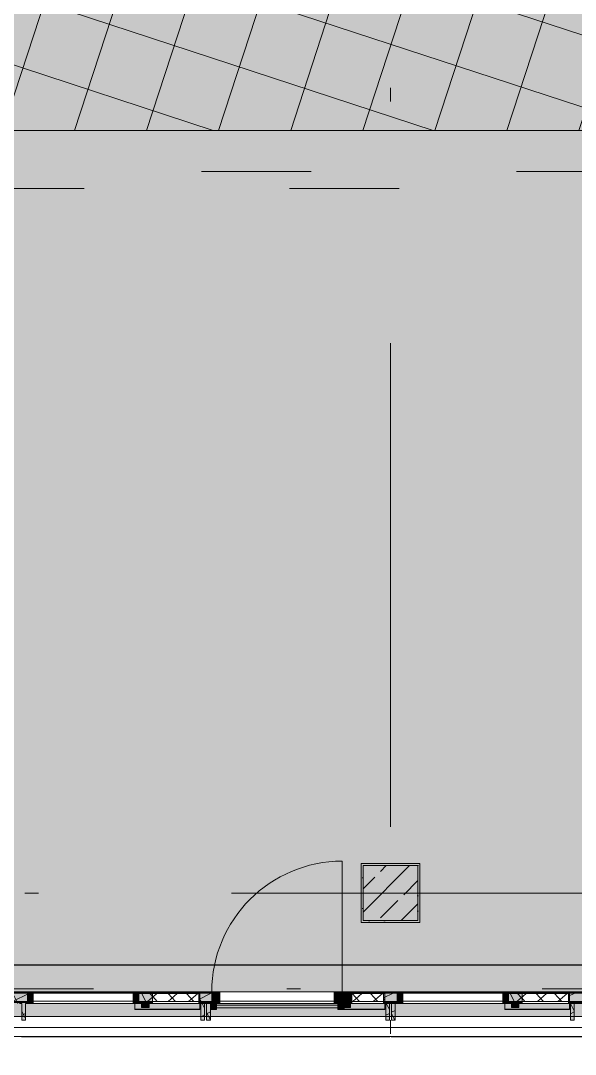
# Model space of a CAD drawing. Header units: metres. Extents: x 101 to 346, y 66 to 213.
# Drawn here: x 140.86 to 144.91, y 84.45 to 91.99 of the extents above; entities that cross this region are included whole.
import ezdxf

# ---------------------------------------------------------------- set-up
doc = ezdxf.new("R2010")
doc.units = ezdxf.units.M
doc.header["$MEASUREMENT"] = 0
for name, pattern in [('Strichlinie-über-Schnitt', [0.0023, 0.0008, -0.0015]), ('Strichlinie_ eng', [0.0023, 0.0015, -0.0008]), ('Strichpunktlinie', [0.006703, 0.003528, -0.001764, 0, -0.001411]), ('Wipeout_Contour', [1, 0, -1])]:
    doc.linetypes.add(name, pattern=pattern)
for name, color, linetype in [('00  Raster', 7, 'Continuous'), ('10  Fassade', 7, 'Continuous'), ('10  Fassade_Deckschraffur', 7, 'Continuous'), ('10  Fassade_Schnittschraffur', 7, 'Continuous'), ('10  Stützen', 7, 'Continuous'), ('10  Stützen_Schnittschraffur', 7, 'Continuous'), ('10  Wand Massiv_Deckschraffur', 7, 'Continuous'), ('10  Wand Massiv_Fenster', 7, 'Continuous'), ('20  Absturzsicherung', 7, 'Continuous'), ('Neubau_20  Boden Aufbauten', 7, 'Continuous'), ('Neubau_20  Boden Aufbauten_Deckschraffur', 7, 'Continuous'), ('Neubau_20  Wand Leichtbau', 7, 'Continuous')]:
    doc.layers.add(name, color=color, linetype=linetype)
pattern_1 = [(26.86749, (13.58792, 22.68427), (-0.07117876, 0.14049852), [0, -0.105, 0, -0.1575]), (91.86749, (13.92054, 22.57534), (0.15741635, 0.00513262), [0, -0.077, 0, -0.133])]
pattern_2 = [(41.86749, (13.479, 22.35165), (-0.06674101, 0.074469036), []), (131.86749, (13.479, 22.35165), (0.074469036, 0.06674101), [])]
pattern_3 = [(26.86749, (13.479, 22.35165), (-0.05423143, 0.10704649), []), (116.86749, (13.479, 22.35165), (0.10704649, 0.05423143), [])]

msp = doc.modelspace()

# ---------------------------------------------------------------- hatches: boundary and pattern name
at = {"layer": '10  Stützen_Schnittschraffur', "linetype": 'Continuous', "lineweight": 0, "true_color": 0xffffff}
h = msp.add_hatch(color=7, dxfattribs=at)
h.paths.add_polyline_path([(143.3404, 85.8419), (143.3404, 85.4119), (143.7704, 85.4119), (143.7704, 85.8419)])
h.paths.add_polyline_path([(143.3554, 85.8269), (143.7554, 85.8269), (143.7554, 85.4269), (143.3554, 85.4269)], flags=0)
at = {"layer": '10  Stützen_Schnittschraffur', "linetype": 'Continuous', "lineweight": 13, "true_color": 0x000100}
h = msp.add_hatch(dxfattribs=at)
h.set_pattern_fill('Gips_0008', color=98, style=0, pattern_type=2)
h.set_pattern_definition([(26.86749, (13.479, 22.351647), (-0.022596431, 0.044602705), [0, -0.05])])
h.paths.add_polyline_path([(143.3404, 85.8419), (143.3404, 85.4119), (143.7704, 85.4119), (143.7704, 85.8419)])
h.paths.add_polyline_path([(143.3554, 85.8269), (143.7554, 85.8269), (143.7554, 85.4269), (143.3554, 85.4269)], flags=0)
at = {"layer": '10  Stützen_Schnittschraffur', "linetype": 'Continuous', "lineweight": 0, "true_color": 0xffffff}
msp.add_hatch(color=7, dxfattribs=at).paths.add_polyline_path([(143.3554, 85.4269), (143.7554, 85.4269), (143.7554, 85.8269), (143.3554, 85.8269)])
at = {"layer": '10  Stützen_Schnittschraffur', "linetype": 'Continuous', "lineweight": 13, "true_color": 0x000100}
h = msp.add_hatch(dxfattribs=at)
h.set_pattern_fill('Beton__Stahlbeton_0008', color=98, style=0, pattern_type=2)
h.set_pattern_definition([(225, (143.35537, 85.8269), (-0.16971, 0.16971), []), (225, (143.27052, 85.91174), (-0.169706, 0.169706), [0.18, -0.06])])
h.paths.add_polyline_path([(143.3554, 85.4269), (143.7554, 85.4269), (143.7554, 85.8269), (143.3554, 85.8269)])
at = {"layer": 'Neubau_20  Boden Aufbauten_Deckschraffur', "linetype": 'Continuous', "lineweight": 50, "true_color": 0xefefef}
msp.add_hatch(color=7, dxfattribs=at).paths.add_polyline_path([(134.2254, 92.3919), (121.9554, 92.3919), (121.9554, 91.1919), (154.2379, 91.1919), (154.2379, 92.3919), (154.2379, 92.6919), (153.0379, 92.6919), (153.0379, 92.3919)])
at = {"layer": 'Neubau_20  Boden Aufbauten_Deckschraffur', "linetype": 'Continuous', "lineweight": 13, "true_color": 0x17c90e}
h = msp.add_hatch(dxfattribs=at)
h.set_pattern_fill('Verband__Quadrat__50x50__44', color=92, style=0, pattern_type=2)
h.set_pattern_definition([(341.8675, (13.479, 22.35165), (0.1556079, 0.4751696), []), (71.8675, (13.479, 22.35165), (-0.4751696, 0.1556079), [])])
h.paths.add_polyline_path([(134.2254, 92.3919), (121.9554, 92.3919), (121.9554, 91.1919), (154.2379, 91.1919), (154.2379, 92.3919), (154.2379, 92.6919), (153.0379, 92.6919), (153.0379, 92.3919)])
at = {"layer": 'Neubau_20  Boden Aufbauten_Deckschraffur', "linetype": 'Continuous', "lineweight": 50, "true_color": 0x9f9f9f}
msp.add_hatch(color=253, dxfattribs=at).paths.add_polyline_path([(121.9704, 91.1919), (121.9704, 90.8919), (154.2379, 90.8919), (154.2379, 91.1919), (131.3429, 91.1919), (128.1054, 91.1919)])
at = {"layer": 'Neubau_20  Boden Aufbauten_Deckschraffur', "linetype": 'Continuous', "lineweight": 18, "true_color": 0xefefef}
h = msp.add_hatch(dxfattribs=at)
h.set_pattern_fill('Mörtel_0008', style=0, pattern_type=2)
h.set_pattern_definition(pattern_1)
h.paths.add_polyline_path([(121.9704, 91.1919), (121.9704, 90.8919), (154.2379, 90.8919), (154.2379, 91.1919), (131.3429, 91.1919), (128.1054, 91.1919)])
at = {"layer": 'Neubau_20  Boden Aufbauten_Deckschraffur', "linetype": 'Continuous', "lineweight": 18, "true_color": 0xada092}
msp.add_hatch(color=253, dxfattribs=at).paths.add_polyline_path([(121.9704, 90.8919), (121.9704, 90.7919), (128.1054, 90.7919), (128.1054, 90.7669), (131.3429, 90.7669), (131.3429, 90.7919), (131.4679, 90.7919), (131.4679, 85.4119), (131.4304, 85.4119), (131.4304, 85.1018), (131.4679, 85.1018), (131.5641, 85.1018), (148.1904, 85.1018), (148.1904, 87.6069), (147.5904, 87.6069), (147.5904, 90.8769), (154.2379, 90.8769), (154.2379, 90.8919)])
at = {"layer": 'Neubau_20  Boden Aufbauten_Deckschraffur', "linetype": 'Continuous', "lineweight": 18}
h = msp.add_hatch(dxfattribs=at)
h.set_pattern_fill('Mörtel_0008', color=8, style=0, pattern_type=2)
h.set_pattern_definition(pattern_1)
h.paths.add_polyline_path([(121.9704, 90.8919), (121.9704, 90.7919), (128.1054, 90.7919), (128.1054, 90.7669), (131.3429, 90.7669), (131.3429, 90.7919), (131.4679, 90.7919), (131.4679, 85.4119), (131.4304, 85.4119), (131.4304, 85.1018), (131.4679, 85.1018), (131.5641, 85.1018), (148.1904, 85.1018), (148.1904, 87.6069), (147.5904, 87.6069), (147.5904, 90.8769), (154.2379, 90.8769), (154.2379, 90.8919)])

# ---------------------------------------------------------------- linework, layer by layer
at = {"layer": '00  Raster', "color": 7, "linetype": 'Strichpunktlinie', "lineweight": 13, "ltscale": 1000}
msp.add_line((101.5775, 85.6269), (159.1776, 85.6269), dxfattribs=at)
at = {"layer": '10  Stützen', "color": 7, "linetype": 'Continuous', "lineweight": 13, "ltscale": 1000, "flags": 128}
for points in [[(143.3404, 85.8419), (143.3404, 85.4119), (143.7704, 85.4119), (143.7704, 85.8419)], [(143.3554, 85.4269), (143.7554, 85.4269), (143.7554, 85.8269), (143.3554, 85.8269)]]:
    msp.add_lwpolyline(points, close=True, dxfattribs=at)
at = {"layer": 'Neubau_20  Boden Aufbauten', "color": 253, "linetype": 'Continuous', "lineweight": 18, "ltscale": 1000, "true_color": 0x9f9f9f, "flags": 128}
msp.add_lwpolyline([(134.2254, 92.3919), (121.9554, 92.3919), (121.9554, 91.1919), (154.2379, 91.1919), (154.2379, 92.3919), (154.2379, 92.6919), (153.0379, 92.6919), (153.0379, 92.3919)], close=True, dxfattribs=at)
at = {"layer": 'Neubau_20  Boden Aufbauten', "color": 7, "linetype": 'Continuous', "lineweight": 13, "ltscale": 1000, "flags": 128}
for points in [[(154.2379, 90.8919), (154.2379, 91.1919), (131.3429, 91.1919), (128.1054, 91.1919), (121.9704, 91.1919)], [(121.9704, 90.8919), (121.9704, 90.7919), (128.1054, 90.7919), (128.1054, 90.7669), (131.3429, 90.7669), (131.3429, 90.7919), (131.4679, 90.7919), (131.4679, 85.4119), (131.4304, 85.4119), (131.4304, 85.1018), (131.4679, 85.1018), (131.5641, 85.1018), (148.1904, 85.1018), (148.1904, 87.6069), (147.5904, 87.6069), (147.5904, 90.8769), (154.2379, 90.8769), (154.2379, 90.8919)]]:
    msp.add_lwpolyline(points, dxfattribs=at)
at = {"layer": 'Neubau_20  Wand Leichtbau', "color": 7, "linetype": 'Strichlinie-über-Schnitt', "lineweight": 13, "ltscale": 1000, "flags": 128}
for points in [[(147.5754, 90.8919), (138.2179, 90.8919)], [(138.2179, 90.7669), (147.5754, 90.7669)]]:
    msp.add_lwpolyline(points, dxfattribs=at)

# ---------------------------------------------------------------- wipeouts: each hides what was drawn before it
at = {"color": 254, "linetype": 'Wipeout_Contour', "lineweight": 0, "ltscale": 647.577574}
msp.add_wipeout([(148.1904, 84.8317), (127.4054, 84.8317), (127.4054, 84.8287), (148.1904, 84.8287)], dxfattribs=at).dxf.layer = '10  Fassade_Deckschraffur'
at = {"color": 254, "linetype": 'Wipeout_Contour', "lineweight": 0, "ltscale": 647.123138}
msp.add_wipeout([(148.1904, 84.6469), (127.4054, 84.6469), (127.4054, 84.5809), (148.1904, 84.5809)], dxfattribs=at).dxf.layer = '10  Fassade_Deckschraffur'

# ---------------------------------------------------------------- next in the draw order: linework, layer by layer
at = {"layer": '10  Fassade', "color": 7, "linetype": 'Continuous', "lineweight": 13, "ltscale": 1000, "flags": 128}
msp.add_lwpolyline([(148.1904, 84.5809), (127.4054, 84.5809)], dxfattribs=at)

# ---------------------------------------------------------------- next in the draw order: wipeouts: each hides what was drawn before it
at = {"color": 254, "linetype": 'Wipeout_Contour', "lineweight": 0, "ltscale": 647.942775}
msp.add_wipeout([(148.1904, 85.1018), (127.4054, 85.1018), (127.4054, 84.9063), (148.1904, 84.9063)], dxfattribs=at).dxf.layer = '10  Fassade_Deckschraffur'
at = {"color": 254, "linetype": 'Wipeout_Contour', "lineweight": 0, "ltscale": 647.382991}
msp.add_wipeout([(127.4054, 84.8287), (127.4054, 84.6469), (148.1904, 84.6469), (148.1904, 84.8287)], dxfattribs=at).dxf.layer = '10  Fassade_Deckschraffur'

# ---------------------------------------------------------------- next in the draw order: hatches: boundary and pattern name
at = {"layer": '10  Fassade', "linetype": 'Continuous', "lineweight": 0, "true_color": 0xffffff}
for points in [[(142.1629, 84.7769), (142.1629, 84.7799), (141.6894, 84.7799), (141.6894, 84.7769)], [(143.5154, 84.7769), (143.5154, 84.7799), (143.2164, 84.7799), (143.2164, 84.7769)], [(144.8629, 84.7769), (144.8629, 84.7799), (144.3894, 84.7799), (144.3894, 84.7769)]]:
    msp.add_hatch(color=7, dxfattribs=at).paths.add_polyline_path(points)

# ---------------------------------------------------------------- next in the draw order: linework, layer by layer
at = {"layer": '10  Fassade', "color": 7, "linetype": 'Continuous', "lineweight": 13, "ltscale": 1000}
for p, q in [((140.8904, 84.6994), (140.8629, 84.6994)), ((142.1979, 84.6994), (142.1704, 84.6994)), ((142.2404, 84.6994), (142.2129, 84.6994)), ((143.5479, 84.6994), (143.5204, 84.6994)), ((143.5904, 84.6994), (143.5629, 84.6994)), ((144.8979, 84.6994), (144.8704, 84.6994))]:
    msp.add_line(p, q, dxfattribs=at)
at = {"layer": '10  Fassade', "color": 7, "linetype": 'Continuous', "lineweight": 13, "ltscale": 1000, "flags": 128}
for points in [[(148.1904, 85.1018), (127.4054, 85.1018)], [(148.1904, 84.6469), (127.4054, 84.6469)]]:
    msp.add_lwpolyline(points, dxfattribs=at)
for points in [[(142.1629, 84.7769), (141.6894, 84.7769), (141.6894, 84.7799), (142.1629, 84.7799)], [(143.5154, 84.7769), (143.2164, 84.7769), (143.2164, 84.7799), (143.5154, 84.7799)], [(144.8629, 84.7769), (144.3894, 84.7769), (144.3894, 84.7799), (144.8629, 84.7799)]]:
    msp.add_lwpolyline(points, close=True, dxfattribs=at)
at = {"layer": '10  Fassade', "color": 7, "linetype": 'Strichlinie_ eng', "lineweight": 13, "ltscale": 1000, "flags": 128}
for points in [[(141.7924, 84.7919), (141.7384, 84.7919)], [(143.2644, 84.7919), (143.2164, 84.7919)], [(144.4924, 84.7919), (144.4384, 84.7919)], [(140.8904, 84.6994), (140.8629, 84.6994)], [(142.1979, 84.6994), (142.1704, 84.6994)], [(142.2404, 84.6994), (142.2129, 84.6994)], [(143.5479, 84.6994), (143.5204, 84.6994)], [(143.5904, 84.6994), (143.5629, 84.6994)], [(144.8979, 84.6994), (144.8704, 84.6994)]]:
    msp.add_lwpolyline(points, dxfattribs=at)
at = {"layer": '10  Wand Massiv_Fenster', "color": 7, "linetype": 'Continuous', "lineweight": 18, "ltscale": 1000}
for p, q in [((148.1904, 85.1019), (127.4054, 85.1019)), ((148.1904, 84.7269), (127.4054, 84.7269))]:
    msp.add_line(p, q, dxfattribs=at)

# ---------------------------------------------------------------- next in the draw order: wipeouts: each hides what was drawn before it
at = {"color": 254, "linetype": 'Wipeout_Contour', "lineweight": 0, "ltscale": 647.651333}
msp.add_wipeout([(148.1904, 84.8959), (127.4054, 84.8959), (127.4054, 84.8349), (148.1904, 84.8349)], dxfattribs=at).dxf.layer = '10  Fassade_Deckschraffur'
at = {"color": 254, "linetype": 'Wipeout_Contour', "lineweight": 0, "ltscale": 661.828055}
msp.add_wipeout([(143.5501, 84.5809), (140.8601, 84.5809), (140.8601, 84.5769), (143.5501, 84.5769)], dxfattribs=at).dxf.layer = '10  Fassade_Deckschraffur'

# ---------------------------------------------------------------- next in the draw order: linework, layer by layer
at = {"layer": '10  Fassade', "color": 7, "linetype": 'Continuous', "lineweight": 13, "ltscale": 1000}
for p, q in [((140.8629, 84.8219), (140.8479, 84.8219)), ((140.8629, 84.8219), (140.8629, 84.6994)), ((142.1979, 84.8219), (142.1979, 84.6994)), ((143.5629, 84.8219), (143.5479, 84.8219)), ((143.5479, 84.8219), (143.5479, 84.6994)), ((143.5629, 84.8219), (143.5629, 84.6994)), ((144.8979, 84.8219), (144.8979, 84.6994))]:
    msp.add_line(p, q, dxfattribs=at)
at = {"layer": '10  Fassade', "color": 7, "linetype": 'Continuous', "lineweight": 13, "ltscale": 1000, "flags": 128}
for points in [[(148.1904, 84.8349), (127.4054, 84.8349)], [(148.1904, 84.8317), (127.4054, 84.8317)], [(148.1904, 84.8287), (127.4054, 84.8287)], [(144.9129, 84.8219), (144.9054, 84.8219), (144.8979, 84.8219)]]:
    msp.add_lwpolyline(points, dxfattribs=at)
at = {"layer": '10  Fassade', "color": 7, "linetype": 'Strichlinie_ eng', "lineweight": 13, "ltscale": 1000, "flags": 128}
for points in [[(127.4054, 84.8219), (128.2674, 84.8219), (128.7054, 84.8219), (129.7379, 84.8219), (130.0554, 84.8219), (130.9674, 84.8219), (131.4054, 84.8219), (132.4379, 84.8219), (132.7554, 84.8219), (133.6674, 84.8219), (134.1054, 84.8219), (135.1379, 84.8219), (135.4554, 84.8219), (136.3674, 84.8219), (136.8054, 84.8219), (137.8379, 84.8219), (138.1554, 84.8219), (139.0674, 84.8219), (139.5054, 84.8219), (140.5379, 84.8219), (140.8554, 84.8219), (141.7674, 84.8219), (142.2054, 84.8219), (143.2379, 84.8219), (143.5554, 84.8219), (144.4674, 84.8219), (144.9054, 84.8219), (145.9379, 84.8219), (146.2554, 84.8219), (147.1674, 84.8219), (147.6054, 84.8219), (148.1904, 84.8219)], [(140.8629, 84.6994), (140.8629, 84.8219)], [(140.8904, 84.8219), (140.8904, 84.6994)], [(141.7384, 84.7919), (141.7384, 84.8219)], [(141.7924, 84.8219), (141.7924, 84.7919)], [(142.1704, 84.6994), (142.1704, 84.8219)], [(142.1979, 84.8219), (142.1979, 84.6994)], [(142.2129, 84.6994), (142.2129, 84.8219)], [(142.2404, 84.8219), (142.2404, 84.6994)], [(143.2164, 84.7919), (143.2164, 84.8219)], [(143.2644, 84.8219), (143.2644, 84.7919)], [(143.5204, 84.6994), (143.5204, 84.8219)], [(143.5479, 84.8219), (143.5479, 84.6994)], [(143.5629, 84.6994), (143.5629, 84.8219)], [(143.5904, 84.8219), (143.5904, 84.6994)], [(144.4384, 84.7919), (144.4384, 84.8219)], [(144.4924, 84.8219), (144.4924, 84.7919)], [(144.8704, 84.6994), (144.8704, 84.8219)], [(144.8979, 84.8219), (144.8979, 84.6994)]]:
    msp.add_lwpolyline(points, dxfattribs=at)
at = {"layer": '10  Fassade', "color": 7, "linetype": 'Continuous', "lineweight": 18, "ltscale": 1000, "flags": 128}
msp.add_lwpolyline([(140.8601, 84.5769), (140.8601, 84.5809)], dxfattribs=at)

# ---------------------------------------------------------------- next in the draw order: wipeouts: each hides what was drawn before it
at = {"color": 254, "linetype": 'Wipeout_Contour', "lineweight": 0, "ltscale": 647.720894}
msp.add_wipeout([(127.4054, 84.8959), (148.1904, 84.8959), (148.1904, 84.9009), (127.4054, 84.9009)], dxfattribs=at).dxf.layer = '10  Fassade_Deckschraffur'
at = {"color": 254, "linetype": 'Wipeout_Contour', "lineweight": 0, "ltscale": 671.132935}
msp.add_wipeout([(146.2501, 84.5809), (143.5601, 84.5809), (143.5601, 84.5769), (146.2501, 84.5769)], dxfattribs=at).dxf.layer = '10  Fassade_Deckschraffur'

# ---------------------------------------------------------------- next in the draw order: linework, layer by layer
at = {"layer": '10  Fassade', "color": 7, "linetype": 'Continuous', "lineweight": 18, "ltscale": 1000, "flags": 128}
for points in [[(140.8601, 84.5809), (143.5501, 84.5809)], [(140.8601, 84.5769), (143.5501, 84.5769)], [(143.5501, 84.5769), (143.5501, 84.5809)], [(143.5601, 84.5809), (146.2501, 84.5809)], [(143.5601, 84.5769), (143.5601, 84.5809)], [(143.5601, 84.5769), (146.2501, 84.5769)]]:
    msp.add_lwpolyline(points, dxfattribs=at)

# ---------------------------------------------------------------- next in the draw order: wipeouts: each hides what was drawn before it
at = {"color": 254, "linetype": 'Wipeout_Contour', "lineweight": 0, "ltscale": 647.731856}
msp.add_wipeout([(127.4054, 84.9063), (127.4054, 84.9009), (148.1904, 84.9009), (148.1904, 84.9063)], dxfattribs=at).dxf.layer = '10  Fassade_Deckschraffur'

# ---------------------------------------------------------------- next in the draw order: hatches: boundary and pattern name
at = {"layer": '10  Wand Massiv_Deckschraffur', "linetype": 'Continuous', "lineweight": 0, "true_color": 0xffffff}
msp.add_hatch(color=7, dxfattribs=at).paths.add_polyline_path([(127.4054, 84.7269), (148.1904, 84.7269), (148.1904, 84.9269), (148.1904, 85.1019), (127.4054, 85.1019), (127.4054, 84.9269)])

# ---------------------------------------------------------------- next in the draw order: linework, layer by layer
at = {"layer": '00  Raster', "color": 7, "linetype": 'Strichpunktlinie', "lineweight": 13, "ltscale": 1000}
msp.add_line((143.5554, 79.3072), (143.5554, 102.9769), dxfattribs=at)
at = {"layer": '10  Fassade', "color": 7, "linetype": 'Strichpunktlinie', "lineweight": 13, "ltscale": 1000}
msp.add_line((148.1904, 84.9269), (127.4054, 84.9269), dxfattribs=at)
at = {"layer": '10  Fassade', "color": 7, "linetype": 'Continuous', "lineweight": 13, "ltscale": 1000, "flags": 128}
for points in [[(148.1904, 84.9063), (127.4054, 84.9063)], [(148.1904, 84.9009), (127.4054, 84.9009)], [(148.1904, 84.8959), (127.4054, 84.8959)]]:
    msp.add_lwpolyline(points, dxfattribs=at)
at = {"layer": '10  Fassade', "color": 7, "linetype": 'Strichlinie_ eng', "lineweight": 13, "ltscale": 1000, "flags": 128}
msp.add_lwpolyline([(127.4054, 84.8969), (128.2674, 84.8969), (128.7054, 84.8969), (129.7379, 84.8969), (130.0554, 84.8969), (130.9674, 84.8969), (131.4054, 84.8969), (132.4379, 84.8969), (132.7554, 84.8969), (133.6674, 84.8969), (134.1054, 84.8969), (135.1379, 84.8969), (135.4554, 84.8969), (136.3674, 84.8969), (136.8054, 84.8969), (137.8379, 84.8969), (138.1554, 84.8969), (139.0674, 84.8969), (139.5054, 84.8969), (140.5379, 84.8969), (140.8554, 84.8969), (141.7674, 84.8969), (142.2054, 84.8969), (143.2379, 84.8969), (143.5554, 84.8969), (144.4674, 84.8969), (144.9054, 84.8969), (145.9379, 84.8969), (146.2554, 84.8969), (147.1674, 84.8969), (147.6054, 84.8969), (148.1904, 84.8969)], dxfattribs=at)

# ---------------------------------------------------------------- next in the draw order: wipeouts: each hides what was drawn before it
at = {"color": 254, "linetype": 'Wipeout_Contour', "lineweight": 0, "ltscale": 659.334433}
msp.add_wipeout([(140.9054, 84.8969), (140.9054, 84.8219), (141.7174, 84.8219), (141.7174, 84.8969)], dxfattribs=at).dxf.layer = '10  Fassade_Deckschraffur'
at = {"color": 254, "linetype": 'Wipeout_Contour', "lineweight": 0, "ltscale": 661.651425}
msp.add_wipeout([(142.1554, 84.8969), (141.8174, 84.8969), (141.8174, 84.8219), (142.1554, 84.8219)], dxfattribs=at).dxf.layer = '10  Fassade_Deckschraffur'
at = {"color": 254, "linetype": 'Wipeout_Contour', "lineweight": 0, "ltscale": 664.194672}
msp.add_wipeout([(143.2034, 84.8969), (142.2504, 84.8969), (142.2504, 84.8219), (143.2034, 84.8219)], dxfattribs=at).dxf.layer = '10  Fassade_Deckschraffur'
at = {"color": 254, "linetype": 'Wipeout_Contour', "lineweight": 0, "ltscale": 666.47336}
msp.add_wipeout([(143.5054, 84.8969), (143.2724, 84.8969), (143.2724, 84.8219), (143.5054, 84.8219)], dxfattribs=at).dxf.layer = '10  Fassade_Deckschraffur'
at = {"color": 254, "linetype": 'Wipeout_Contour', "lineweight": 0, "ltscale": 668.616367}
msp.add_wipeout([(144.4174, 84.8969), (143.6054, 84.8969), (143.6054, 84.8219), (144.4174, 84.8219)], dxfattribs=at).dxf.layer = '10  Fassade_Deckschraffur'
at = {"color": 254, "linetype": 'Wipeout_Contour', "lineweight": 0, "ltscale": 670.944767}
msp.add_wipeout([(144.8554, 84.8969), (144.5174, 84.8969), (144.5174, 84.8219), (144.8554, 84.8219)], dxfattribs=at).dxf.layer = '10  Fassade_Deckschraffur'

# ---------------------------------------------------------------- next in the draw order: hatches: boundary and pattern name
at = {"layer": '10  Fassade', "linetype": 'Continuous', "lineweight": 0, "true_color": 0xffffff}
for points in [[(142.1629, 84.8949), (142.1629, 84.8969), (141.6894, 84.8969), (141.6894, 84.8949)], [(143.5154, 84.8949), (143.5154, 84.8969), (143.2164, 84.8969), (143.2164, 84.8949)]]:
    msp.add_hatch(color=7, dxfattribs=at).paths.add_polyline_path(points)
at = {"layer": '10  Fassade', "linetype": 'Continuous', "lineweight": 13, "true_color": 0x000100}
h = msp.add_hatch(dxfattribs=at)
h.set_pattern_fill('Dämmung__hart_2_0008', color=98, style=0, pattern_type=2)
h.set_pattern_definition(pattern_2)
h.paths.add_polyline_path([(142.1629, 84.8349), (142.1629, 84.8949), (141.6894, 84.8949), (141.6894, 84.8349)])
h = msp.add_hatch(dxfattribs=at)
h.set_pattern_fill('Dämmung__hart_2_0008', color=98, style=0, pattern_type=2)
h.set_pattern_definition(pattern_2)
h.paths.add_polyline_path([(143.5154, 84.8349), (143.5154, 84.8949), (143.2164, 84.8949), (143.2164, 84.8349)])
at = {"layer": '10  Fassade_Schnittschraffur', "linetype": 'Continuous', "lineweight": 0, "true_color": 0xffffff}
for points in [[(140.8054, 84.8219), (140.8204, 84.8219), (140.8479, 84.8219), (140.8629, 84.8219), (140.8904, 84.8219), (140.9054, 84.8219), (140.9054, 84.8969), (140.8054, 84.8969)], [(140.9054, 84.8969), (140.9054, 84.8219), (140.9056, 84.8969)], [(141.7172, 84.8969), (141.7172, 84.8219), (141.7174, 84.8969)], [(141.7174, 84.8219), (141.7384, 84.8219), (141.7924, 84.8219), (141.8174, 84.8219), (141.8174, 84.8969), (141.7174, 84.8969)], [(142.1979, 84.8219), (142.2054, 84.8219), (142.2129, 84.8219), (142.2404, 84.8219), (142.2504, 84.8219), (142.2504, 84.8969), (142.1554, 84.8969), (142.1554, 84.8219)], [(142.2504, 84.8969), (142.2504, 84.8219), (142.2506, 84.8969)], [(143.2032, 84.8969), (143.2032, 84.8219), (143.2034, 84.8969)], [(143.2034, 84.8219), (143.2164, 84.8219), (143.2644, 84.8219), (143.2724, 84.8219), (143.2724, 84.8969), (143.2034, 84.8969)], [(143.5054, 84.8219), (143.5204, 84.8219), (143.5479, 84.8219), (143.5629, 84.8219), (143.5904, 84.8219), (143.6054, 84.8219), (143.6054, 84.8969), (143.5054, 84.8969)], [(143.6054, 84.8969), (143.6054, 84.8219), (143.6056, 84.8969)], [(144.4172, 84.8969), (144.4172, 84.8219), (144.4174, 84.8969)], [(144.4174, 84.8219), (144.4384, 84.8219), (144.4924, 84.8219), (144.5174, 84.8219), (144.5174, 84.8969), (144.4174, 84.8969)], [(144.8979, 84.8219), (144.9054, 84.8219), (144.9129, 84.8219), (144.9404, 84.8219), (144.9504, 84.8219), (144.9504, 84.8969), (144.8554, 84.8969), (144.8554, 84.8219)], [(140.8904, 84.6994), (140.8904, 84.8219), (140.8629, 84.8219), (140.8629, 84.6994)], [(141.7384, 84.7919), (141.7924, 84.7919), (141.7924, 84.8219), (141.7384, 84.8219)], [(142.1704, 84.8219), (142.1704, 84.6994), (142.1979, 84.6994), (142.1979, 84.8219)], [(142.2404, 84.6994), (142.2404, 84.8219), (142.2129, 84.8219), (142.2129, 84.6994)], [(143.2164, 84.8219), (143.2164, 84.7919), (143.2644, 84.7919), (143.2644, 84.8219)], [(143.5204, 84.6994), (143.5479, 84.6994), (143.5479, 84.8219), (143.5204, 84.8219)], [(143.5904, 84.6994), (143.5904, 84.8219), (143.5629, 84.8219), (143.5629, 84.6994)], [(144.4384, 84.7919), (144.4924, 84.7919), (144.4924, 84.8219), (144.4384, 84.8219)], [(144.8704, 84.8219), (144.8704, 84.6994), (144.8979, 84.6994), (144.8979, 84.8219)]]:
    msp.add_hatch(color=7, dxfattribs=at).paths.add_polyline_path(points)
at = {"layer": '10  Fassade_Schnittschraffur', "linetype": 'Continuous', "lineweight": 13, "true_color": 0x000100}
h = msp.add_hatch(dxfattribs=at)
h.set_pattern_fill('Dämmung__hart_1_0008', color=98, style=0, pattern_type=2)
h.set_pattern_definition(pattern_3)
h.paths.add_polyline_path([(140.8054, 84.8219), (140.8204, 84.8219), (140.8479, 84.8219), (140.8629, 84.8219), (140.8904, 84.8219), (140.9054, 84.8219), (140.9054, 84.8969), (140.8054, 84.8969)])
h = msp.add_hatch(dxfattribs=at)
h.set_pattern_fill('Dämmung__hart_1_0008', color=98, style=0, pattern_type=2)
h.set_pattern_definition(pattern_3)
h.paths.add_polyline_path([(141.7174, 84.8219), (141.7384, 84.8219), (141.7924, 84.8219), (141.8174, 84.8219), (141.8174, 84.8969), (141.7174, 84.8969)])
h = msp.add_hatch(dxfattribs=at)
h.set_pattern_fill('Dämmung__hart_1_0008', color=98, style=0, pattern_type=2)
h.set_pattern_definition(pattern_3)
h.paths.add_polyline_path([(142.1979, 84.8219), (142.2054, 84.8219), (142.2129, 84.8219), (142.2404, 84.8219), (142.2504, 84.8219), (142.2504, 84.8969), (142.1554, 84.8969), (142.1554, 84.8219)])
h = msp.add_hatch(dxfattribs=at)
h.set_pattern_fill('Dämmung__hart_1_0008', color=98, style=0, pattern_type=2)
h.set_pattern_definition(pattern_3)
h.paths.add_polyline_path([(143.2034, 84.8219), (143.2164, 84.8219), (143.2644, 84.8219), (143.2724, 84.8219), (143.2724, 84.8969), (143.2034, 84.8969)])
h = msp.add_hatch(dxfattribs=at)
h.set_pattern_fill('Dämmung__hart_1_0008', color=98, style=0, pattern_type=2)
h.set_pattern_definition(pattern_3)
h.paths.add_polyline_path([(143.5054, 84.8219), (143.5204, 84.8219), (143.5479, 84.8219), (143.5629, 84.8219), (143.5904, 84.8219), (143.6054, 84.8219), (143.6054, 84.8969), (143.5054, 84.8969)])
h = msp.add_hatch(dxfattribs=at)
h.set_pattern_fill('Dämmung__hart_1_0008', color=98, style=0, pattern_type=2)
h.set_pattern_definition(pattern_3)
h.paths.add_polyline_path([(144.4174, 84.8219), (144.4384, 84.8219), (144.4924, 84.8219), (144.5174, 84.8219), (144.5174, 84.8969), (144.4174, 84.8969)])
h = msp.add_hatch(dxfattribs=at)
h.set_pattern_fill('Dämmung__hart_1_0008', color=98, style=0, pattern_type=2)
h.set_pattern_definition(pattern_3)
h.paths.add_polyline_path([(144.8979, 84.8219), (144.9054, 84.8219), (144.9129, 84.8219), (144.9404, 84.8219), (144.9504, 84.8219), (144.9504, 84.8969), (144.8554, 84.8969), (144.8554, 84.8219)])
h = msp.add_hatch(dxfattribs=at)
h.set_pattern_fill('Dämmung__hart_1_0008', color=98, style=0, pattern_type=2)
h.set_pattern_definition(pattern_3)
h.paths.add_polyline_path([(140.8904, 84.6994), (140.8904, 84.8219), (140.8629, 84.8219), (140.8629, 84.6994)])
h = msp.add_hatch(dxfattribs=at)
h.set_pattern_fill('Dämmung__hart_1_0008', color=98, style=0, pattern_type=2)
h.set_pattern_definition(pattern_3)
h.paths.add_polyline_path([(141.7384, 84.7919), (141.7924, 84.7919), (141.7924, 84.8219), (141.7384, 84.8219)])
h = msp.add_hatch(dxfattribs=at)
h.set_pattern_fill('Dämmung__hart_1_0008', color=98, style=0, pattern_type=2)
h.set_pattern_definition(pattern_3)
h.paths.add_polyline_path([(142.1704, 84.8219), (142.1704, 84.6994), (142.1979, 84.6994), (142.1979, 84.8219)])
h = msp.add_hatch(dxfattribs=at)
h.set_pattern_fill('Dämmung__hart_1_0008', color=98, style=0, pattern_type=2)
h.set_pattern_definition(pattern_3)
h.paths.add_polyline_path([(142.2404, 84.6994), (142.2404, 84.8219), (142.2129, 84.8219), (142.2129, 84.6994)])
h = msp.add_hatch(dxfattribs=at)
h.set_pattern_fill('Dämmung__hart_1_0008', color=98, style=0, pattern_type=2)
h.set_pattern_definition(pattern_3)
h.paths.add_polyline_path([(143.2164, 84.8219), (143.2164, 84.7919), (143.2644, 84.7919), (143.2644, 84.8219)])
h = msp.add_hatch(dxfattribs=at)
h.set_pattern_fill('Dämmung__hart_1_0008', color=98, style=0, pattern_type=2)
h.set_pattern_definition(pattern_3)
h.paths.add_polyline_path([(143.5204, 84.6994), (143.5479, 84.6994), (143.5479, 84.8219), (143.5204, 84.8219)])
h = msp.add_hatch(dxfattribs=at)
h.set_pattern_fill('Dämmung__hart_1_0008', color=98, style=0, pattern_type=2)
h.set_pattern_definition(pattern_3)
h.paths.add_polyline_path([(143.5904, 84.6994), (143.5904, 84.8219), (143.5629, 84.8219), (143.5629, 84.6994)])
h = msp.add_hatch(dxfattribs=at)
h.set_pattern_fill('Dämmung__hart_1_0008', color=98, style=0, pattern_type=2)
h.set_pattern_definition(pattern_3)
h.paths.add_polyline_path([(144.4384, 84.7919), (144.4924, 84.7919), (144.4924, 84.8219), (144.4384, 84.8219)])
h = msp.add_hatch(dxfattribs=at)
h.set_pattern_fill('Dämmung__hart_1_0008', color=98, style=0, pattern_type=2)
h.set_pattern_definition(pattern_3)
h.paths.add_polyline_path([(144.8704, 84.8219), (144.8704, 84.6994), (144.8979, 84.6994), (144.8979, 84.8219)])

# ---------------------------------------------------------------- next in the draw order: linework, layer by layer
at = {"layer": '10  Fassade', "color": 7, "linetype": 'Continuous', "lineweight": 13, "ltscale": 1000}
for p, q in [((143.2032, 84.9069), (143.2032, 85.8595)), ((140.9054, 84.8969), (140.8054, 84.8969)), ((140.9054, 84.8969), (140.9054, 84.8219)), ((141.8174, 84.8969), (141.7174, 84.8969)), ((141.7174, 84.8969), (141.7174, 84.8219)), ((141.8174, 84.8969), (141.8174, 84.8219)), ((142.1554, 84.8969), (142.1554, 84.8219)), ((142.2504, 84.8969), (142.1554, 84.8969)), ((142.2504, 84.8969), (142.2504, 84.8219)), ((143.2724, 84.8969), (143.2034, 84.8969)), ((143.2034, 84.8969), (143.2034, 84.8219)), ((143.2724, 84.8969), (143.2724, 84.8219)), ((143.6054, 84.8969), (143.5054, 84.8969)), ((143.5054, 84.8969), (143.5054, 84.8219)), ((143.6054, 84.8969), (143.6054, 84.8219)), ((144.4174, 84.8969), (144.4174, 84.8219)), ((144.5174, 84.8969), (144.4174, 84.8969)), ((144.5174, 84.8969), (144.5174, 84.8219)), ((144.9504, 84.8969), (144.8554, 84.8969)), ((144.8554, 84.8969), (144.8554, 84.8219)), ((140.9054, 84.8219), (140.8904, 84.8219)), ((140.8904, 84.8219), (140.8904, 84.6994)), ((141.7384, 84.8219), (141.7174, 84.8219)), ((141.7384, 84.8219), (141.7384, 84.7919)), ((141.7924, 84.7919), (141.7384, 84.7919)), ((141.7924, 84.8219), (141.7924, 84.7919)), ((141.8174, 84.8219), (141.7924, 84.8219)), ((142.1704, 84.8219), (142.1554, 84.8219)), ((142.1704, 84.8219), (142.1704, 84.6994)), ((142.2129, 84.8219), (142.2129, 84.6994)), ((142.2504, 84.8219), (142.2404, 84.8219)), ((142.2404, 84.8219), (142.2404, 84.6994)), ((143.2164, 84.8219), (143.2034, 84.8219)), ((143.2164, 84.8219), (143.2164, 84.7919)), ((143.2644, 84.7919), (143.2164, 84.7919)), ((143.2724, 84.8219), (143.2644, 84.8219)), ((143.2644, 84.8219), (143.2644, 84.7919)), ((143.5204, 84.8219), (143.5054, 84.8219)), ((143.5204, 84.8219), (143.5204, 84.6994)), ((143.6054, 84.8219), (143.5904, 84.8219)), ((143.5904, 84.8219), (143.5904, 84.6994)), ((144.4384, 84.8219), (144.4174, 84.8219)), ((144.4384, 84.8219), (144.4384, 84.7919)), ((144.4924, 84.7919), (144.4384, 84.7919)), ((144.4924, 84.8219), (144.4924, 84.7919)), ((144.5174, 84.8219), (144.4924, 84.8219)), ((144.8704, 84.8219), (144.8554, 84.8219)), ((144.8704, 84.8219), (144.8704, 84.6994))]:
    msp.add_line(p, q, dxfattribs=at)
at = {"layer": '10  Fassade', "color": 7, "linetype": 'Continuous', "lineweight": 13, "ltscale": 1000, "flags": 128}
for points in [[(140.9054, 84.8969), (141.7174, 84.8969)], [(141.8174, 84.8969), (142.1554, 84.8969)], [(142.2504, 84.8969), (143.2034, 84.8969)], [(143.2724, 84.8969), (143.5054, 84.8969)], [(143.6054, 84.8969), (144.4174, 84.8969)], [(144.5174, 84.8969), (144.8554, 84.8969)], [(140.9054, 84.8219), (141.7174, 84.8219)], [(141.8174, 84.8219), (142.1554, 84.8219)], [(142.2129, 84.8219), (142.2054, 84.8219), (142.1979, 84.8219)], [(142.2504, 84.8219), (143.2034, 84.8219)], [(143.2724, 84.8219), (143.5054, 84.8219)], [(143.6054, 84.8219), (144.4174, 84.8219)], [(144.5174, 84.8219), (144.8554, 84.8219)]]:
    msp.add_lwpolyline(points, dxfattribs=at)
for points in [[(140.9054, 84.8219), (140.9056, 84.8969)], [(142.1629, 84.8949), (141.6894, 84.8949), (141.6894, 84.8969), (142.1629, 84.8969)], [(142.1629, 84.8349), (141.6894, 84.8349), (141.6894, 84.8949), (142.1629, 84.8949)], [(141.7174, 84.8969), (141.7172, 84.8219)], [(142.2504, 84.8219), (142.2506, 84.8969)], [(143.2034, 84.8969), (143.2032, 84.8219)], [(143.5154, 84.8949), (143.2164, 84.8949), (143.2164, 84.8969), (143.5154, 84.8969)], [(143.5154, 84.8349), (143.2164, 84.8349), (143.2164, 84.8949), (143.5154, 84.8949)], [(143.6054, 84.8219), (143.6056, 84.8969)], [(144.4174, 84.8969), (144.4172, 84.8219)], [(142.1629, 84.7799), (141.6894, 84.7799), (141.6894, 84.8349), (142.1629, 84.8349)], [(143.5154, 84.7799), (143.2164, 84.7799), (143.2164, 84.8349), (143.5154, 84.8349)]]:
    msp.add_lwpolyline(points, close=True, dxfattribs=at)

# ---------------------------------------------------------------- next in the draw order: wipeouts: each hides what was drawn before it
at = {"color": 254, "linetype": 'Wipeout_Contour', "lineweight": 0, "ltscale": 659.334551}
msp.add_wipeout([(141.6762, 84.8219), (141.6762, 84.8969), (140.9466, 84.8969), (140.9466, 84.8219)], dxfattribs=at).dxf.layer = '10  Fassade_Deckschraffur'
at = {"color": 254, "linetype": 'Wipeout_Contour', "lineweight": 0, "ltscale": 668.616484}
msp.add_wipeout([(144.3762, 84.8219), (144.3762, 84.8969), (143.6466, 84.8969), (143.6466, 84.8219)], dxfattribs=at).dxf.layer = '10  Fassade_Deckschraffur'
at = {"color": 254, "linetype": 'Wipeout_Contour', "lineweight": 0, "ltscale": 664.205019}
msp.add_wipeout([(143.1432, 84.8219), (143.1432, 84.9069), (142.3106, 84.9069), (142.3106, 84.8219)], dxfattribs=at).dxf.layer = '10  Fassade_Schnittschraffur'

# ---------------------------------------------------------------- next in the draw order: hatches: boundary and pattern name
at = {"layer": '10  Fassade', "linetype": 'Continuous', "lineweight": 0, "true_color": 0xffffff}
msp.add_hatch(color=7, dxfattribs=at).paths.add_polyline_path([(144.8629, 84.8949), (144.8629, 84.8969), (144.3894, 84.8969), (144.3894, 84.8949)])
at = {"layer": '10  Fassade', "linetype": 'Continuous', "lineweight": 13, "true_color": 0x000100}
h = msp.add_hatch(dxfattribs=at)
h.set_pattern_fill('Dämmung__hart_2_0008', color=98, style=0, pattern_type=2)
h.set_pattern_definition(pattern_2)
h.paths.add_polyline_path([(144.8629, 84.8349), (144.8629, 84.8949), (144.3894, 84.8949), (144.3894, 84.8349)])
at = {"layer": '10  Fassade_Schnittschraffur', "linetype": 'Continuous', "lineweight": 0, "true_color": 0xffffff}
for points in [[(140.9056, 84.8219), (140.9466, 84.8219), (140.9466, 84.8969), (140.9056, 84.8969)], [(141.7172, 84.8969), (141.6762, 84.8969), (141.6762, 84.8219), (141.7172, 84.8219)], [(142.3106, 84.8219), (142.3106, 84.9069), (142.2506, 84.9069), (142.2506, 84.8219)], [(143.2032, 84.8219), (143.2032, 84.9069), (143.1432, 84.9069), (143.1432, 84.8219)], [(143.6056, 84.8219), (143.6466, 84.8219), (143.6466, 84.8969), (143.6056, 84.8969)], [(144.4172, 84.8969), (144.3762, 84.8969), (144.3762, 84.8219), (144.4172, 84.8219)]]:
    msp.add_hatch(color=7, dxfattribs=at).paths.add_polyline_path(points)
at = {"layer": '20  Absturzsicherung', "linetype": 'Continuous', "lineweight": 0, "true_color": 0xffffff}
for points in [[(142.2854, 84.7769), (142.2854, 84.8219), (142.2404, 84.8219), (142.2404, 84.7769)], [(143.1939, 84.7894), (143.1939, 84.8094), (142.2629, 84.8094), (142.2629, 84.7894)], [(143.2164, 84.7769), (143.2164, 84.8219), (143.1714, 84.8219), (143.1714, 84.7769)]]:
    msp.add_hatch(color=7, dxfattribs=at).paths.add_polyline_path(points)

# ---------------------------------------------------------------- next in the draw order: linework, layer by layer
at = {"layer": '10  Fassade', "color": 7, "linetype": 'Continuous', "lineweight": 13, "ltscale": 1000}
for p, q in [((141.6762, 84.8969), (140.9466, 84.8969)), ((143.1432, 84.9069), (142.3106, 84.9069)), ((144.3762, 84.8969), (143.6466, 84.8969)), ((141.6762, 84.8389), (140.9466, 84.8389)), ((140.9466, 84.8219), (141.6762, 84.8219)), ((143.1432, 84.8369), (142.3106, 84.8369)), ((143.1432, 84.8219), (142.3106, 84.8219)), ((144.3762, 84.8389), (143.6466, 84.8389)), ((143.6466, 84.8219), (144.3762, 84.8219))]:
    msp.add_line(p, q, dxfattribs=at)
at = {"layer": '10  Fassade', "color": 7, "linetype": 'Continuous', "lineweight": 13, "ltscale": 1000, "flags": 128}
for points in [[(140.9056, 84.8219), (140.9466, 84.8219), (140.9466, 84.8969), (140.9056, 84.8969)], [(141.7172, 84.8969), (141.6762, 84.8969), (141.6762, 84.8219), (141.7172, 84.8219)], [(142.3106, 84.8219), (142.2506, 84.8219), (142.2506, 84.9069), (142.3106, 84.9069)], [(143.1432, 84.8219), (142.3106, 84.8219), (142.3106, 84.9069), (143.1432, 84.9069)], [(143.2032, 84.8219), (143.1432, 84.8219), (143.1432, 84.9069), (143.2032, 84.9069)], [(143.6056, 84.8219), (143.6466, 84.8219), (143.6466, 84.8969), (143.6056, 84.8969)], [(144.4172, 84.8969), (144.3762, 84.8969), (144.3762, 84.8219), (144.4172, 84.8219)], [(144.8629, 84.8949), (144.3894, 84.8949), (144.3894, 84.8969), (144.8629, 84.8969)], [(144.8629, 84.8349), (144.3894, 84.8349), (144.3894, 84.8949), (144.8629, 84.8949)], [(144.8629, 84.7799), (144.3894, 84.7799), (144.3894, 84.8349), (144.8629, 84.8349)]]:
    msp.add_lwpolyline(points, close=True, dxfattribs=at)
at = {"layer": '10  Fassade', "color": 7, "linetype": 'Continuous', "lineweight": 13, "ltscale": 1000}
msp.add_arc((143.2032, 84.9069), 0.9526, 90, 180, dxfattribs=at)
at = {"layer": '20  Absturzsicherung', "color": 7, "linetype": 'Continuous', "lineweight": 18, "ltscale": 1000, "flags": 128}
for points in [[(142.2854, 84.7769), (142.2854, 84.8219), (142.2404, 84.8219), (142.2404, 84.7769)], [(143.1939, 84.7894), (143.1939, 84.8094), (142.2629, 84.8094), (142.2629, 84.7894)], [(143.2164, 84.7769), (143.2164, 84.8219), (143.1714, 84.8219), (143.1714, 84.7769)]]:
    msp.add_lwpolyline(points, close=True, dxfattribs=at)

doc.saveas('drawing.dxf')
